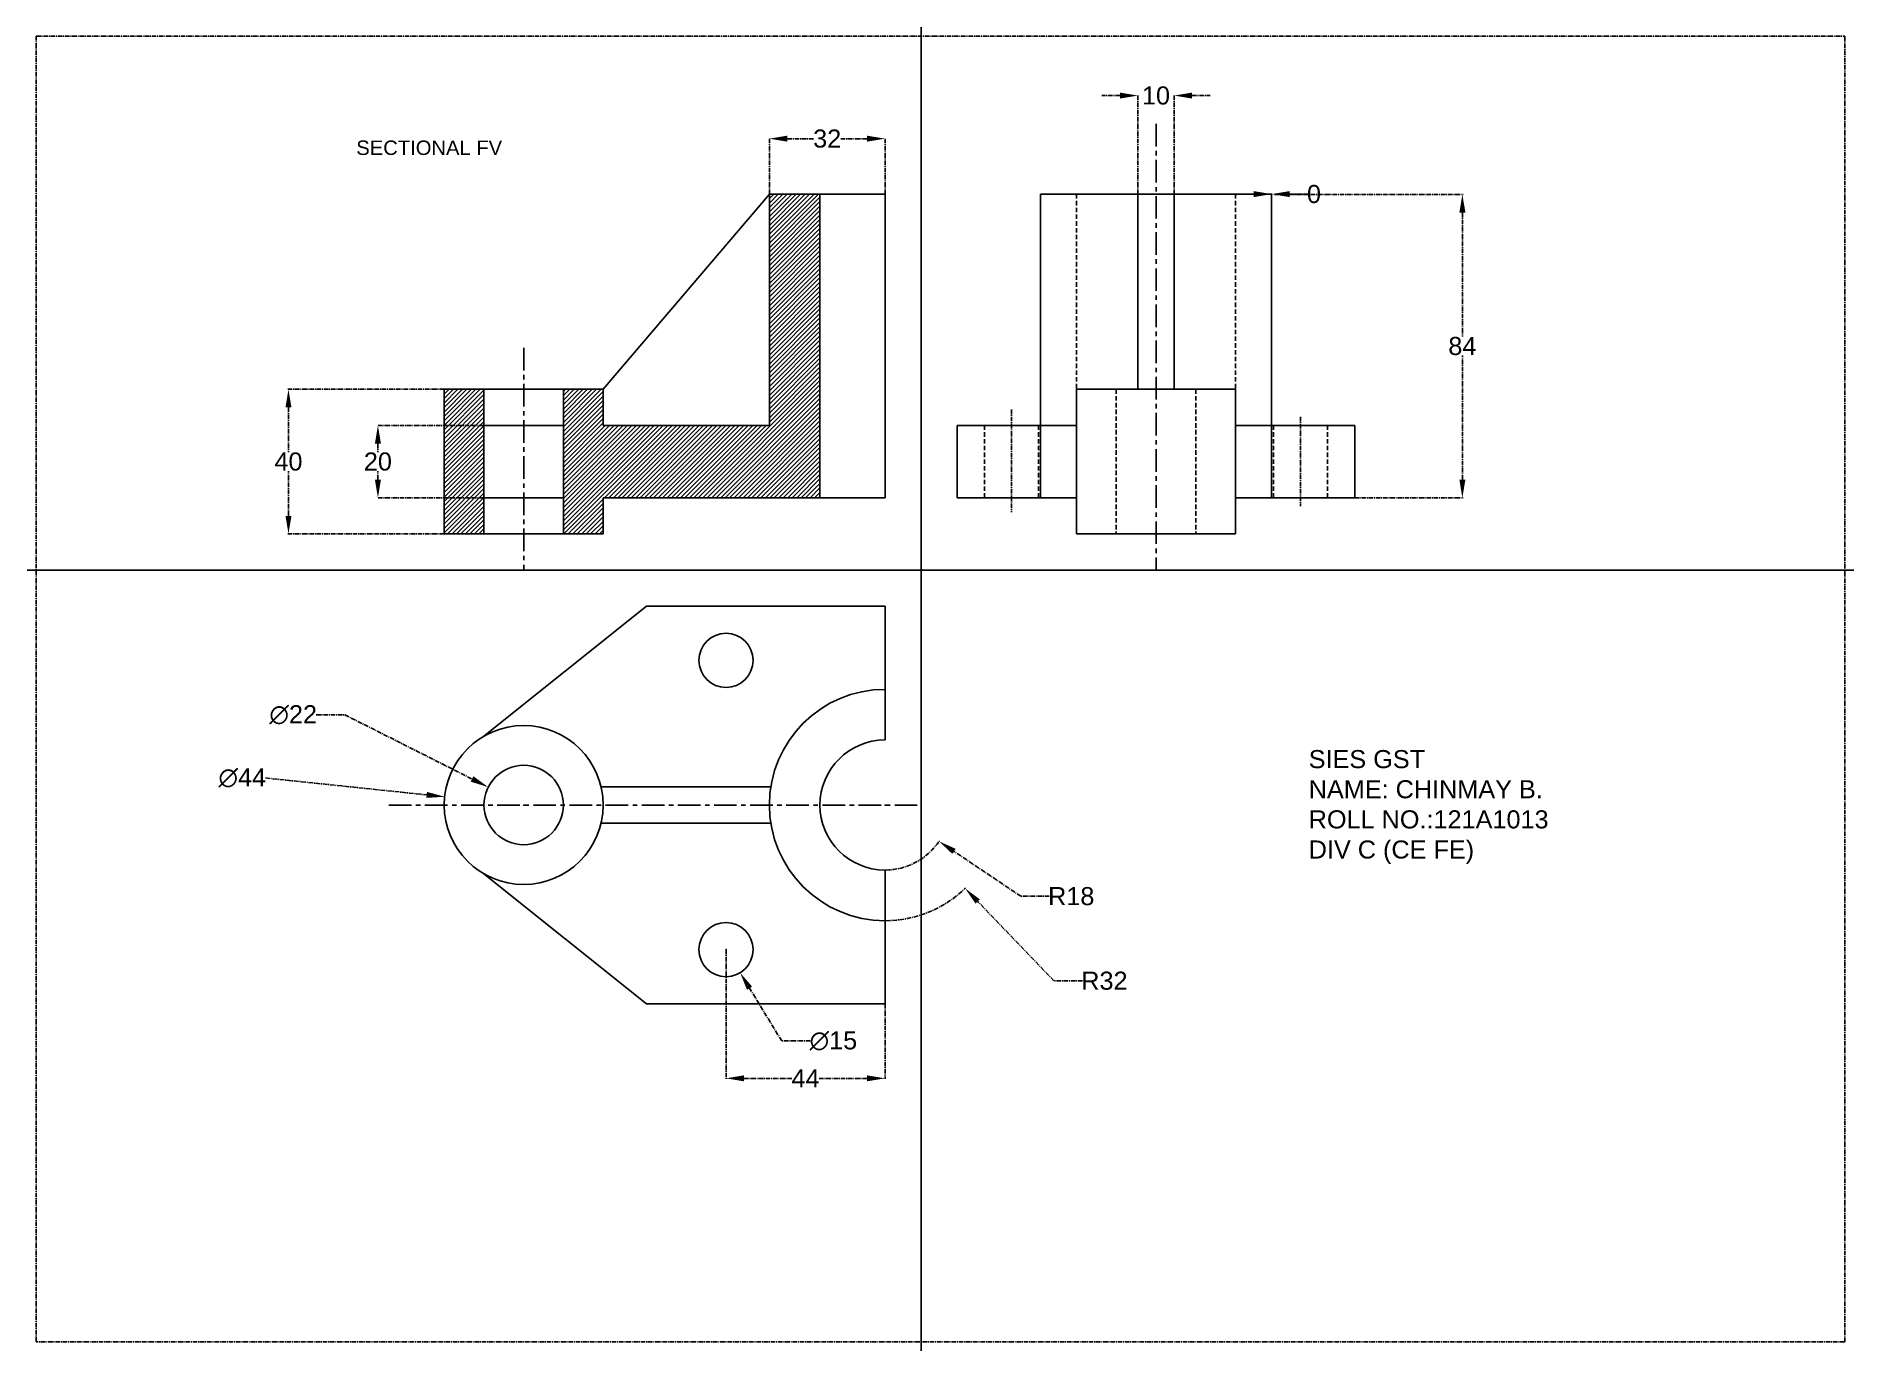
# Model space of a CAD drawing. Header units: millimetres. Extents: x -245 to 256, y -213 to 148.
import ezdxf

# ---------------------------------------------------------------- set-up
doc = ezdxf.new("R2010")
doc.units = ezdxf.units.MM
doc.header["$MEASUREMENT"] = 0
doc.linetypes.add('CENTER', pattern=[2, 1.25, -0.25, 0.25, -0.25])
doc.linetypes.add('HIDDEN', pattern=[0.375, 0.25, -0.125])
doc.styles.get("Standard").update_dxf_attribs({"font": 'arial.ttf'})
doc.dimstyles.get("Standard").update_dxf_attribs({"dimtxt": 5, "dimasz": 5, "dimexe": 0.18, "dimexo": 0.0625, "dimgap": 0.09, "dimtad": 0, "dimtih": 1, "dimtoh": 1, "dimdec": 0, "dimzin": 0, "dimdsep": 46, "dimtxsty": 'Standard', "dimcen": 0.09, "dimadec": 0, "dimazin": 0, "dimtfac": 1, "dimtdec": 0, "dimtofl": 0, "dimtmove": 0, "dimatfit": 3, "dimfxl": 1, "dimtolj": 1, "dimtzin": 0, "dimarcsym": 0})

# ---------------------------------------------------------------- blocks, each defined once
blk = doc.blocks.new('*D1')
at = {"color": 0, "linetype": 'CENTER', "lineweight": -2, "transparency": 16777216}
for p, q in [((92, 104), (87, 104)), ((97, 104.06), (97, 104.18)), ((97, 104.06), (97, 104.18)), ((102, 104), (107, 104))]:
    blk.add_line(p, q, dxfattribs=at)
at = {"color": 0, "linetype": 'CENTER', "transparency": 16777216}
for points in [[(92, 104.83), (92, 103.17), (97, 104)], [(102, 104.83), (102, 103.17), (97, 104)]]:
    blk.add_solid(points, dxfattribs=at)
at = {"layer": 'Defpoints', "color": 0, "linetype": 'CENTER', "transparency": 16777216}
blk.add_point((97, 104), dxfattribs=at)
blk.add_point((97, 104), dxfattribs=at)
blk.add_point((97, 104), dxfattribs=at)
at = {"color": 0, "linetype": 'CENTER', "transparency": 16777216, "insert": (108.72, 104), "char_height": 5, "attachment_point": 5}
blk.add_mtext('\\A1;0', dxfattribs=at)
blk = doc.blocks.new('*D2')
at = {"color": 0, "linetype": 'CENTER', "lineweight": -2, "transparency": 16777216}
for p, q in [((97.84, 103.91), (149.97, 103.91)), ((149.79, 98.91), (149.79, 64.6)), ((149.79, 25), (149.79, 59.31)), ((97.84, 20), (149.97, 20))]:
    blk.add_line(p, q, dxfattribs=at)
at = {"color": 0, "linetype": 'CENTER', "transparency": 16777216}
for points in [[(148.96, 98.91), (150.63, 98.91), (149.79, 103.91)], [(148.96, 25), (150.63, 25), (149.79, 20)]]:
    blk.add_solid(points, dxfattribs=at)
at = {"layer": 'Defpoints', "color": 0, "linetype": 'CENTER', "transparency": 16777216}
for p in [(97.78, 103.91), (97.78, 20), (149.79, 20)]:
    blk.add_point(p, dxfattribs=at)
at = {"color": 0, "linetype": 'CENTER', "transparency": 16777216, "insert": (149.79, 61.95), "char_height": 5, "attachment_point": 5}
blk.add_mtext('\\A1;84', dxfattribs=at)
blk = doc.blocks.new('*D3')
at = {"color": 0, "linetype": 'CENTER', "lineweight": -2, "transparency": 16777216}
for p, q in [((-54, -105.06), (-54, -140.79)), ((-10, -120.06), (-10, -140.79)), ((-49, -140.61), (-35.76, -140.61)), ((-15, -140.61), (-28.24, -140.61))]:
    blk.add_line(p, q, dxfattribs=at)
at = {"color": 0, "linetype": 'CENTER', "transparency": 16777216}
for points in [[(-49, -139.78), (-49, -141.45), (-54, -140.61)], [(-15, -139.78), (-15, -141.45), (-10, -140.61)]]:
    blk.add_solid(points, dxfattribs=at)
at = {"layer": 'Defpoints', "color": 0, "linetype": 'CENTER', "transparency": 16777216}
for p in [(-54, -105), (-10, -120), (-10, -140.61)]:
    blk.add_point(p, dxfattribs=at)
at = {"color": 0, "linetype": 'CENTER', "transparency": 16777216, "insert": (-32, -140.61), "char_height": 5, "attachment_point": 5}
blk.add_mtext('\\A1;44', dxfattribs=at)
blk = doc.blocks.new('*D4')
at = {"color": 0, "linetype": 'CENTER', "lineweight": -2, "transparency": 16777216}
for p, q in [((-42, 104.06), (-42, 119.52)), ((-37, 119.34), (-29.64, 119.34)), ((-15, 119.34), (-22.36, 119.34)), ((-10, 104.06), (-10, 119.52))]:
    blk.add_line(p, q, dxfattribs=at)
at = {"color": 0, "linetype": 'CENTER', "transparency": 16777216}
for points in [[(-37, 120.18), (-37, 118.51), (-42, 119.34)], [(-15, 120.18), (-15, 118.51), (-10, 119.34)]]:
    blk.add_solid(points, dxfattribs=at)
at = {"layer": 'Defpoints', "color": 0, "linetype": 'CENTER', "transparency": 16777216}
for p in [(-10, 119.34), (-42, 104), (-10, 104)]:
    blk.add_point(p, dxfattribs=at)
at = {"color": 0, "linetype": 'CENTER', "transparency": 16777216, "insert": (-26, 119.34), "char_height": 5, "attachment_point": 5}
blk.add_mtext('\\A1;32', dxfattribs=at)
blk = doc.blocks.new('*D5')
at = {"color": 0, "linetype": 'CENTER', "lineweight": -2, "transparency": 16777216}
for p, q in [((-121.06, 40), (-150.53, 40)), ((-150.35, 35), (-150.35, 32.64)), ((-150.35, 25), (-150.35, 27.36)), ((-121.06, 20), (-150.53, 20))]:
    blk.add_line(p, q, dxfattribs=at)
at = {"color": 0, "linetype": 'CENTER', "transparency": 16777216}
for points in [[(-151.18, 35), (-149.51, 35), (-150.35, 40)], [(-151.18, 25), (-149.51, 25), (-150.35, 20)]]:
    blk.add_solid(points, dxfattribs=at)
at = {"layer": 'Defpoints', "color": 0, "linetype": 'CENTER', "transparency": 16777216}
for p in [(-121, 40), (-150.35, 20), (-121, 20)]:
    blk.add_point(p, dxfattribs=at)
at = {"color": 0, "linetype": 'CENTER', "transparency": 16777216, "insert": (-150.35, 30), "char_height": 5, "attachment_point": 5}
blk.add_mtext('\\A1;20', dxfattribs=at)
blk = doc.blocks.new('*D6')
at = {"color": 0, "linetype": 'CENTER', "lineweight": -2, "transparency": 16777216}
for p, q in [((-132.06, 50), (-175.28, 50)), ((-175.1, 45), (-175.1, 32.64)), ((-175.1, 15), (-175.1, 27.36)), ((-132.06, 10), (-175.28, 10))]:
    blk.add_line(p, q, dxfattribs=at)
at = {"color": 0, "linetype": 'CENTER', "transparency": 16777216}
for points in [[(-175.93, 45), (-174.27, 45), (-175.1, 50)], [(-175.93, 15), (-174.27, 15), (-175.1, 10)]]:
    blk.add_solid(points, dxfattribs=at)
at = {"layer": 'Defpoints', "color": 0, "linetype": 'CENTER', "transparency": 16777216}
for p in [(-132, 50), (-175.1, 10), (-132, 10)]:
    blk.add_point(p, dxfattribs=at)
at = {"color": 0, "linetype": 'CENTER', "transparency": 16777216, "insert": (-175.1, 30), "char_height": 5, "attachment_point": 5}
blk.add_mtext('\\A1;40', dxfattribs=at)
blk = doc.blocks.new('*D8')
at = {"color": 0, "linetype": 'CENTER', "lineweight": -2, "transparency": 16777216}
for p, q in [((-54.09, -105), (-53.91, -105)), ((-54, -105.09), (-54, -104.91)), ((-38.59, -130.27), (-47.49, -115.67)), ((-30.7, -130.27), (-38.59, -130.27))]:
    blk.add_line(p, q, dxfattribs=at)
at = {"color": 0, "linetype": 'CENTER', "transparency": 16777216}
blk.add_solid([(-46.78, -115.24), (-48.2, -116.11), (-50.09, -111.4)], dxfattribs=at)
at = {"layer": 'Defpoints', "color": 0, "linetype": 'CENTER', "transparency": 16777216}
for p in [(-57.91, -98.6), (-50.09, -111.4)]:
    blk.add_point(p, dxfattribs=at)
at = {"color": 0, "linetype": 'CENTER', "transparency": 16777216, "insert": (-24.29, -130.27), "char_height": 5, "attachment_point": 5}
blk.add_mtext('\\A1;∅15', dxfattribs=at)
blk = doc.blocks.new('*D14')
at = {"color": 0, "linetype": 'CENTER', "lineweight": -2, "transparency": 16777216}
for p, q in [((-10.09, -65), (-9.91, -65)), ((-10, -65.09), (-10, -64.91)), ((27.57, -90.24), (9.09, -77.83)), ((35.47, -90.24), (27.57, -90.24))]:
    blk.add_line(p, q, dxfattribs=at)
blk.add_arc((-10, -65), 18, 270.1989, 326.6813, dxfattribs=at)
at = {"color": 0, "linetype": 'CENTER', "transparency": 16777216}
blk.add_solid([(9.56, -77.13), (8.63, -78.52), (4.94, -75.04)], dxfattribs=at)
at = {"layer": 'Defpoints', "color": 0, "linetype": 'CENTER', "transparency": 16777216}
for p in [(-10, -65), (4.94, -75.04)]:
    blk.add_point(p, dxfattribs=at)
at = {"color": 0, "linetype": 'CENTER', "transparency": 16777216, "insert": (41.54, -90.24), "char_height": 5, "attachment_point": 5}
blk.add_mtext('\\A1;R18', dxfattribs=at)
blk = doc.blocks.new('*D15')
at = {"color": 0, "linetype": 'CENTER', "lineweight": -2, "transparency": 16777216}
for p, q in [((-10.09, -65), (-9.91, -65)), ((-10, -65.09), (-10, -64.91)), ((36.75, -113.63), (15.64, -91.67)), ((44.68, -113.63), (36.75, -113.63))]:
    blk.add_line(p, q, dxfattribs=at)
blk.add_arc((-10, -65), 32, 270.1119, 314.1945, dxfattribs=at)
at = {"color": 0, "linetype": 'CENTER', "transparency": 16777216}
blk.add_solid([(16.24, -91.1), (15.04, -92.25), (12.18, -88.07)], dxfattribs=at)
at = {"layer": 'Defpoints', "color": 0, "linetype": 'CENTER', "transparency": 16777216}
for p in [(-10, -65), (12.18, -88.07)]:
    blk.add_point(p, dxfattribs=at)
at = {"color": 0, "linetype": 'CENTER', "transparency": 16777216, "insert": (50.72, -113.63), "char_height": 5, "attachment_point": 5}
blk.add_mtext('\\A1;R32', dxfattribs=at)
blk = doc.blocks.new('*D16')
at = {"color": 0, "linetype": 'CENTER', "lineweight": -2, "transparency": 16777216}
for p, q in [((-167.42, -40.05), (-159.49, -40.05)), ((-159.49, -40.05), (-124.29, -57.8)), ((-110.09, -65), (-109.91, -65)), ((-110, -65.09), (-110, -64.91))]:
    blk.add_line(p, q, dxfattribs=at)
at = {"color": 0, "linetype": 'CENTER', "transparency": 16777216}
blk.add_solid([(-123.91, -57.05), (-124.66, -58.54), (-119.82, -60.05)], dxfattribs=at)
at = {"layer": 'Defpoints', "color": 0, "linetype": 'CENTER', "transparency": 16777216}
for p in [(-119.82, -60.05), (-100.18, -69.95)]:
    blk.add_point(p, dxfattribs=at)
at = {"color": 0, "linetype": 'CENTER', "transparency": 16777216, "insert": (-173.79, -40.05), "char_height": 5, "attachment_point": 5}
blk.add_mtext('\\A1;∅22', dxfattribs=at)
blk = doc.blocks.new('*D17')
at = {"color": 0, "linetype": 'CENTER', "lineweight": -2, "transparency": 16777216}
for p, q in [((-181.5, -57.51), (-136.85, -62.19)), ((-110.09, -65), (-109.91, -65)), ((-110, -65.09), (-110, -64.91))]:
    blk.add_line(p, q, dxfattribs=at)
at = {"color": 0, "linetype": 'CENTER', "transparency": 16777216}
blk.add_solid([(-136.77, -61.36), (-136.94, -63.02), (-131.88, -62.71)], dxfattribs=at)
at = {"layer": 'Defpoints', "color": 0, "linetype": 'CENTER', "transparency": 16777216}
for p in [(-131.88, -62.71), (-88.12, -67.29)]:
    blk.add_point(p, dxfattribs=at)
at = {"color": 0, "linetype": 'CENTER', "transparency": 16777216, "insert": (-187.88, -57.51), "char_height": 5, "attachment_point": 5}
blk.add_mtext('\\A1;∅44', dxfattribs=at)
blk = doc.blocks.new('*D18')
at = {"color": 0, "linetype": 'CENTER', "lineweight": -2, "transparency": 16777216}
for p, q in [((55, 131.26), (50, 131.26)), ((60, 104.06), (60, 131.44)), ((70, 104.06), (70, 131.44)), ((75, 131.26), (80, 131.26))]:
    blk.add_line(p, q, dxfattribs=at)
at = {"color": 0, "linetype": 'CENTER', "transparency": 16777216}
for points in [[(55, 132.09), (55, 130.43), (60, 131.26)], [(75, 132.09), (75, 130.43), (70, 131.26)]]:
    blk.add_solid(points, dxfattribs=at)
at = {"layer": 'Defpoints', "color": 0, "linetype": 'CENTER', "transparency": 16777216}
for p in [(70, 131.26), (60, 104), (70, 104)]:
    blk.add_point(p, dxfattribs=at)
at = {"color": 0, "linetype": 'CENTER', "transparency": 16777216, "insert": (65, 131.26), "char_height": 5, "attachment_point": 5}
blk.add_mtext('\\A1;10', dxfattribs=at)

msp = doc.modelspace()

# ---------------------------------------------------------------- hatches: boundary and pattern name
at = {"linetype": 'CENTER'}
h = msp.add_hatch(dxfattribs=at)
h.set_pattern_fill('ANSI31', color=256, scale=7)
h.paths.add_polyline_path([(-28, 40), (-28, 104), (-42, 104), (-42, 40), (-88, 40), (-88, 50), (-99, 50), (-99, 10), (-88, 10), (-88, 20), (-28, 20)])
h = msp.add_hatch(dxfattribs=at)
h.set_pattern_fill('ANSI31', color=256, scale=7)
h.paths.add_polyline_path([(-121, 50), (-132, 50), (-132, 10), (-121, 10)])

# ---------------------------------------------------------------- linework, layer by layer
at = {"linetype": 'CENTER', "ltscale": 5}
for p, q in [((65, 123.46), (65, 0)), ((-110, 61.48), (-110, 0)), ((-147.32, -65), (0, -65)), ((-147.32, -65), (0, -65))]:
    msp.add_line(p, q, dxfattribs=at)
for p, q in [((-88, 50), (-42, 104)), ((-10, 104), (-42, 104)), ((-42, 40), (-42, 104)), ((-10, 20), (-10, 104)), ((33, 104), (97, 104)), ((33, 104), (33, 20)), ((60, 104), (60, 50)), ((70, 104), (70, 50)), ((97, 104), (97, 20)), ((-132, 50), (-132, 10)), ((-132, 50), (-88, 50)), ((-88, 50), (-88, 40)), ((87, 50), (43, 50)), ((43, 50), (43, 10)), ((87, 50), (87, 10)), ((-121, 40), (-99, 40)), ((-121, 40), (-121, 20)), ((-88, 40), (-42, 40)), ((10, 20), (10, 40)), ((43, 40), (10, 40)), ((120, 40), (87, 40)), ((120, 40), (120, 20)), ((-121, 20), (-99, 20)), ((-88, 20), (-88, 10)), ((-88, 20), (-10, 20)), ((43, 20), (10, 20)), ((120, 20), (87, 20)), ((-132, 10), (-88, 10)), ((87, 10), (43, 10)), ((-121, -45.95), (-76, -10)), ((-10, -10), (-76, -10)), ((-10, -10), (-10, -10)), ((-10, -47), (-10, -10)), ((-88.58, -60), (-41.61, -60)), ((-88.58, -70), (-41.61, -70)), ((-121, -84.05), (-76, -120)), ((-10, -83), (-10, -120)), ((-10, -120), (-76, -120))]:
    msp.add_line(p, q)
at = {"ltscale": 5}
for p, q in [((-28, 40), (-28, 104)), ((-121, 50), (-121, 10)), ((-99, 50), (-99, 10)), ((-28, 20), (-28, 40))]:
    msp.add_line(p, q, dxfattribs=at)
at = {"color": 1}
for p, q in [((-10, 20), (-10, 104)), ((-10, -47), (-10, -10)), ((-10, -83), (-10, -120))]:
    msp.add_line(p, q, dxfattribs=at)
at = {"linetype": 'HIDDEN', "ltscale": 5}
for p, q in [((43, 104), (43, 10)), ((87, 104), (87, 10)), ((-88, 50), (-88, 40)), ((54, 50), (54, 10)), ((76, 50), (76, 10)), ((17.5, 40), (17.5, 20)), ((32.5, 40), (32.5, 20)), ((97.5, 40), (97.5, 20)), ((112.5, 40), (112.5, 20)), ((-88, 20), (-88, 10))]:
    msp.add_line(p, q, dxfattribs=at)
at = {"linetype": 'CENTER'}
for p, q in [((25, 44.42), (25, 16.03)), ((105, 42.39), (105, 17.63)), ((32.5, 20), (33, 20)), ((97.5, 20), (97.5, 20))]:
    msp.add_line(p, q, dxfattribs=at)
for direction in [(0, 1), (1, 0)]:
    msp.add_xline((0, 0), direction)
msp.add_lwpolyline([(-244.93, 147.69), (255.64, 147.69), (255.64, -213.5), (-244.93, -213.5)], close=True, dxfattribs=at)
for centre in [(-54, -25), (-54, -105)]:
    msp.add_circle(centre, 7.5)
for centre, radius, start, end in [((-10, -65), 32, 90, 180), ((-110, -65), 22, 0, 180), ((-10, -65), 18, 90, 180), ((-110, -65), 11, 0, 180), ((-110, -65), 22, 180, 0), ((-110, -65), 11, 180, 0), ((-10, -65), 32, 180, 270), ((-10, -65), 18, 180, 270)]:
    msp.add_arc(centre, radius, start, end)

# ---------------------------------------------------------------- texts
msp.add_text('SECTIONAL FV', height=4, dxfattribs=at).set_placement((-156.33, 114.83))
at = {"linetype": 'CENTER', "insert": (107.26, -49.8), "char_height": 5, "attachment_point": 1}
msp.add_mtext_dynamic_manual_height_columns('SIES GST \\PNAME: CHINMAY B.\\PROLL NO.:121A1013\\PDIV C (CE FE)', width=162.6817, gutter_width=1, heights=[0], dxfattribs=at)

# ---------------------------------------------------------------- dimensions: what is measured, and where the dimension line sits
at = {"linetype": 'CENTER'}
for base, p1, p2, picture, middle in [((70, 131.26), (60, 104), (70, 104), '*D18', (65, 131.26)), ((-10, 119.34), (-42, 104), (-10, 104), '*D4', (-26, 119.34)), ((97, 104), (97, 104), (97, 104), '*D1', (108.72028649, 104)), ((-10, -140.61), (-54, -105), (-10, -120), '*D3', (-32, -140.61))]:
    dim = msp.add_linear_dim(base=base, p1=p1, p2=p2, dimstyle='Standard', dxfattribs=at)
    dim.commit()
    dim.dimension.update_dxf_attribs({"geometry": picture, "text_midpoint": middle})
dim = msp.add_linear_dim(base=(149.79, 20), p1=(97.78, 103.91), p2=(97.78, 20), angle=90, dimstyle='Standard', dxfattribs=at)
dim.commit()
dim.dimension.update_dxf_attribs({"geometry": '*D2', "text_midpoint": (149.79, 61.95), "dimtype": 160})
for base, p1, p2, picture, middle in [((-175.1, 10), (-132, 50), (-132, 10), '*D6', (-175.1, 30)), ((-150.35, 20), (-121, 40), (-121, 20), '*D5', (-150.35, 30))]:
    dim = msp.add_linear_dim(base=base, p1=p1, p2=p2, angle=90, dimstyle='Standard', dxfattribs=at)
    dim.commit()
    dim.dimension.update_dxf_attribs({"geometry": picture, "text_midpoint": middle})
for p1, p2, picture, middle in [((-100.18, -69.95), (-119.82, -60.05), '*D16', (-173.79, -40.05)), ((-88.12, -67.29), (-131.88, -62.71), '*D17', (-181.5, -57.51)), ((-57.91, -98.6), (-50.09, -111.4), '*D8', (-24.29, -130.27))]:
    dim = msp.add_diameter_dim_2p(p1=p1, p2=p2, dimstyle='Standard', dxfattribs=at)
    dim.commit()
    dim.dimension.update_dxf_attribs({"geometry": picture, "text_midpoint": middle, "dimtype": 163})
for mpoint, picture, middle in [((4.94, -75.04), '*D14', (41.54, -90.24)), ((12.18, -88.07), '*D15', (50.72, -113.63))]:
    dim = msp.add_radius_dim(center=(-10, -65), mpoint=mpoint, dimstyle='Standard', dxfattribs=at)
    dim.commit()
    dim.dimension.update_dxf_attribs({"geometry": picture, "text_midpoint": middle, "dimtype": 164})

doc.saveas('drawing.dxf')
